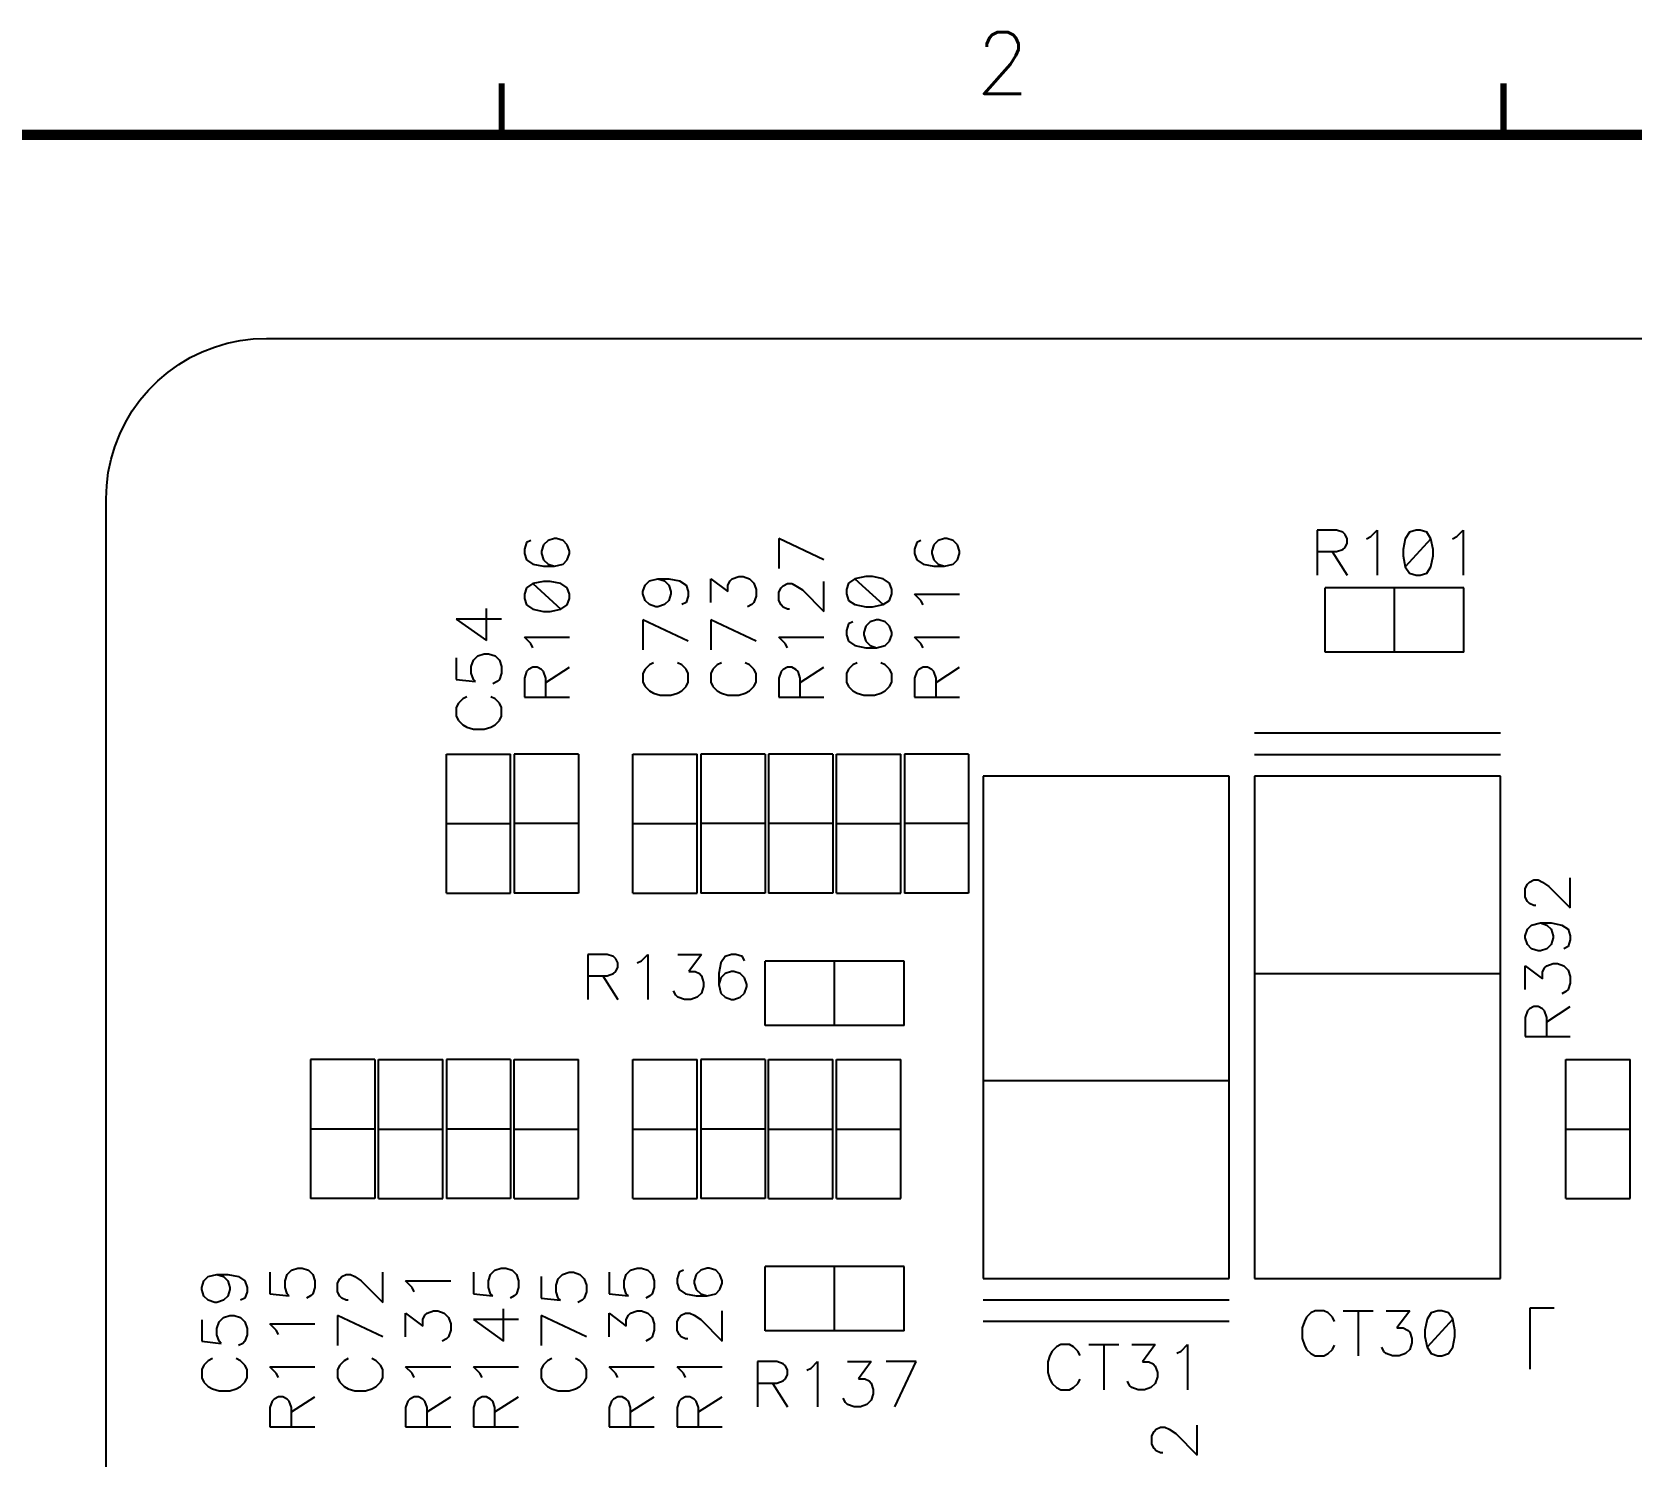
# Model space of a CAD drawing. Extents: x 295 to 953, y 10 to 290.
# Drawn here: x 517.9 to 595.7, y 220.7 to 290 of the extents above; entities that cross this region are included whole.
import ezdxf
from ezdxf.enums import TextEntityAlignment as Align

# ---------------------------------------------------------------- set-up
doc = ezdxf.new("R2010")
doc.units = 0
doc.header["$LTSCALE"] = 5
doc.header["$MEASUREMENT"] = 0
doc.layers.get('0').update_dxf_attribs({"linetype": 'CONTINUOUS', "lineweight": 25})
for name, color, linetype in [('DV-DPO-A6_BSK', 2, 'CONTINUOUS'), ('문자', 4, 'CONTINUOUS'), ('테두리', 3, 'CONTINUOUS')]:
    doc.layers.add(name, color=color, linetype=linetype)
doc.styles.get("Standard").update_dxf_attribs({"font": 'simplex.shx'})

# ---------------------------------------------------------------- blocks, each defined once
blk = doc.blocks.new('C')
at = {"layer": '테두리'}
for points, const_width in [([(63.75, 287.5), (63.75, 285)], 0.3), ([(112.5, 287.5), (112.5, 285)], 0.3), ([(15, 285), (15, 15), (405, 15), (405, 285), (15, 285)], 0.5)]:
    blk.add_lwpolyline(points, dxfattribs=dict(at, const_width=const_width))
at = {"layer": '문자'}
blk.add_text('2', height=3, dxfattribs=at).set_placement((88.125, 288.5), align=Align.MIDDLE)

msp = doc.modelspace()

# ---------------------------------------------------------------- linework, layer by layer
at = {"layer": 'DV-DPO-A6_BSK', "color": 7}
for p, q in [((526.748, 274.674), (527.368, 274.859)), ((527.368, 274.859), (527.996, 274.991)), ((527.996, 274.991), (528.636, 275.07)), ((528.636, 275.07), (529.277, 275.097)), ((529.277, 275.097), (843.878, 275.097)), ((525.011, 273.829), (525.565, 274.159)), ((525.565, 274.159), (526.147, 274.443)), ((526.147, 274.443), (526.748, 274.674)), ((524, 273.036), (524.489, 273.452)), ((524.489, 273.452), (525.011, 273.829)), ((523.122, 272.085), (523.545, 272.58)), ((523.545, 272.58), (524, 273.036)), ((522.752, 271.563), (523.122, 272.085)), ((522.138, 270.428), (522.422, 271.009)), ((522.422, 271.009), (522.752, 271.563)), ((521.9, 269.827), (522.138, 270.428)), ((521.722, 269.212), (521.9, 269.827)), ((521.583, 268.578), (521.722, 269.212)), ((521.478, 267.297), (521.504, 267.944)), ((521.504, 267.944), (521.583, 268.578)), ((521.478, 78.799), (521.478, 267.297)), ((581.349, 265.765), (580.412, 265.765)), ((580.412, 265.765), (580.412, 263.573)), ((581.666, 265.66), (581.349, 265.765)), ((581.772, 265.554), (581.666, 265.66)), ((581.871, 265.349), (581.772, 265.554)), ((583.02, 265.455), (583.337, 265.765)), ((583.337, 265.765), (583.337, 263.573)), ((584.902, 265.66), (584.698, 265.349)), ((585.219, 265.765), (584.902, 265.66)), ((585.424, 265.765), (585.219, 265.765)), ((585.741, 265.66), (585.424, 265.765)), ((585.946, 265.349), (585.741, 265.66)), ((587.201, 265.455), (587.518, 265.765)), ((587.518, 265.765), (587.518, 263.573)), ((541.937, 265.158), (541.831, 264.841)), ((541.831, 264.841), (541.831, 264.636)), ((542.141, 265.263), (541.937, 265.158)), ((542.769, 265.052), (542.663, 264.742)), ((542.663, 264.742), (542.663, 264.636)), ((542.98, 265.263), (542.769, 265.052)), ((543.291, 265.362), (542.98, 265.263)), ((543.396, 265.362), (543.291, 265.362)), ((543.713, 265.263), (543.396, 265.362)), ((543.918, 265.052), (543.713, 265.263)), ((544.024, 264.742), (543.918, 265.052)), ((544.024, 264.636), (544.024, 264.742)), ((556.406, 264.319), (554.214, 265.362)), ((554.214, 265.362), (554.214, 263.903)), ((560.923, 265.158), (560.818, 264.841)), ((560.818, 264.841), (560.818, 264.636)), ((561.128, 265.263), (560.923, 265.158)), ((561.755, 265.052), (561.65, 264.742)), ((561.65, 264.742), (561.65, 264.636)), ((561.967, 265.263), (561.755, 265.052)), ((562.277, 265.362), (561.967, 265.263)), ((562.383, 265.362), (562.277, 265.362)), ((562.7, 265.263), (562.383, 265.362)), ((562.904, 265.052), (562.7, 265.263)), ((563.01, 264.742), (562.904, 265.052)), ((563.01, 264.636), (563.01, 264.742)), ((580.412, 264.722), (581.349, 264.722)), ((581.145, 264.722), (581.871, 263.573)), ((581.349, 264.722), (581.666, 264.827)), ((581.666, 264.827), (581.772, 264.926)), ((581.772, 264.926), (581.871, 265.138)), ((581.871, 265.138), (581.871, 265.349)), ((582.816, 265.349), (583.02, 265.455)), ((584.698, 265.349), (584.592, 264.827)), ((584.592, 264.827), (584.592, 264.51)), ((585.946, 265.349), (584.698, 263.989)), ((586.051, 264.827), (585.946, 265.349)), ((586.051, 264.51), (586.051, 264.827)), ((586.996, 265.349), (587.201, 265.455)), ((541.831, 264.636), (541.937, 264.319)), ((541.937, 264.319), (542.247, 264.114)), ((542.247, 264.114), (542.769, 264.009)), ((542.663, 264.636), (542.769, 264.319)), ((542.769, 264.319), (542.98, 264.114)), ((542.769, 264.009), (543.291, 264.009)), ((542.98, 264.114), (543.291, 264.009)), ((543.291, 264.009), (543.713, 264.114)), ((543.713, 264.114), (543.918, 264.319)), ((543.918, 264.319), (544.024, 264.636)), ((560.818, 264.636), (560.923, 264.319)), ((560.923, 264.319), (561.234, 264.114)), ((561.234, 264.114), (561.755, 264.009)), ((561.65, 264.636), (561.755, 264.319)), ((561.755, 264.319), (561.967, 264.114)), ((561.755, 264.009), (562.277, 264.009)), ((561.967, 264.114), (562.277, 264.009)), ((562.277, 264.009), (562.7, 264.114)), ((562.7, 264.114), (562.904, 264.319)), ((562.904, 264.319), (563.01, 264.636)), ((584.592, 264.51), (584.698, 263.989)), ((584.698, 263.989), (584.902, 263.678)), ((585.741, 263.678), (585.946, 263.989)), ((585.946, 263.989), (586.051, 264.51)), ((542.247, 263.17), (541.937, 262.965)), ((542.769, 263.275), (542.247, 263.17)), ((542.247, 263.17), (543.608, 261.915)), ((543.086, 263.275), (542.769, 263.275)), ((543.608, 263.17), (543.086, 263.275)), ((543.918, 262.965), (543.608, 263.17)), ((547.702, 263.091), (547.913, 263.295)), ((547.913, 263.295), (548.329, 263.401)), ((548.329, 263.401), (548.646, 263.295)), ((548.329, 263.401), (548.858, 263.401)), ((548.646, 263.295), (548.858, 263.091)), ((548.858, 263.401), (549.379, 263.295)), ((549.379, 263.295), (549.696, 263.091)), ((550.898, 262.245), (550.898, 263.401)), ((550.898, 263.401), (551.737, 262.774)), ((551.737, 263.091), (551.843, 263.295)), ((551.843, 263.295), (551.948, 263.401)), ((551.948, 263.401), (552.259, 263.507)), ((552.259, 263.507), (552.47, 263.507)), ((552.47, 263.507), (552.787, 263.401)), ((552.787, 263.401), (552.998, 263.19)), ((552.998, 263.19), (553.104, 262.879)), ((554.418, 263.064), (554.63, 263.17)), ((554.63, 263.17), (554.841, 263.17)), ((554.841, 263.17), (555.046, 263.064)), ((556.406, 261.816), (556.406, 263.275)), ((557.608, 263.19), (557.502, 262.879)), ((557.918, 263.401), (557.608, 263.19)), ((558.447, 263.507), (557.918, 263.401)), ((557.918, 263.401), (559.285, 262.146)), ((558.764, 263.507), (558.447, 263.507)), ((559.285, 263.401), (558.764, 263.507)), ((559.602, 263.19), (559.285, 263.401)), ((559.708, 262.879), (559.602, 263.19)), ((584.902, 263.678), (585.219, 263.573)), ((585.219, 263.573), (585.424, 263.573)), ((585.424, 263.573), (585.741, 263.678)), ((541.937, 262.965), (541.831, 262.648)), ((541.831, 262.648), (541.831, 262.437)), ((541.831, 262.437), (541.937, 262.126)), ((544.024, 262.648), (543.918, 262.965)), ((543.918, 262.126), (544.024, 262.437)), ((544.024, 262.437), (544.024, 262.648)), ((547.596, 262.774), (547.702, 263.091)), ((547.596, 262.668), (547.596, 262.774)), ((547.702, 262.351), (547.596, 262.668)), ((548.858, 263.091), (548.957, 262.774)), ((548.957, 262.668), (548.858, 262.351)), ((548.957, 262.774), (548.957, 262.668)), ((549.696, 263.091), (549.802, 262.774)), ((549.802, 262.562), (549.696, 262.245)), ((549.802, 262.774), (549.802, 262.562)), ((551.737, 262.774), (551.737, 263.091)), ((553.104, 262.562), (552.998, 262.245)), ((553.104, 262.879), (553.104, 262.562)), ((554.214, 262.754), (554.319, 262.965)), ((554.214, 262.338), (554.214, 262.754)), ((554.319, 262.965), (554.418, 263.064)), ((555.046, 263.064), (555.363, 262.859)), ((555.363, 262.859), (556.406, 261.816)), ((557.502, 262.879), (557.502, 262.668)), ((557.502, 262.668), (557.608, 262.351)), ((559.602, 262.351), (559.708, 262.668)), ((559.708, 262.668), (559.708, 262.879)), ((561.128, 262.338), (560.818, 262.648)), ((560.818, 262.648), (563.01, 262.648)), ((587.551, 262.958), (580.795, 262.958)), ((580.795, 259.835), (580.795, 262.958)), ((584.169, 259.835), (584.169, 262.958)), ((587.551, 259.835), (587.551, 262.958)), ((539.982, 260.39), (539.982, 261.961)), ((541.937, 262.126), (542.247, 261.915)), ((542.247, 261.915), (542.769, 261.816)), ((542.769, 261.816), (543.086, 261.816)), ((543.086, 261.816), (543.608, 261.915)), ((543.608, 261.915), (543.918, 262.126)), ((547.913, 262.146), (547.702, 262.351)), ((548.224, 262.041), (547.913, 262.146)), ((548.329, 262.041), (548.224, 262.041)), ((548.646, 262.146), (548.329, 262.041)), ((548.858, 262.351), (548.646, 262.146)), ((549.696, 262.245), (549.485, 262.146)), ((552.893, 262.146), (552.681, 262.041)), ((552.998, 262.245), (552.893, 262.146)), ((554.319, 262.126), (554.214, 262.338)), ((554.418, 262.021), (554.319, 262.126)), ((554.63, 261.915), (554.418, 262.021)), ((554.735, 261.915), (554.63, 261.915)), ((557.608, 262.351), (557.918, 262.146)), ((557.918, 262.146), (558.447, 262.041)), ((558.447, 262.041), (558.764, 262.041)), ((558.764, 262.041), (559.285, 262.146)), ((559.285, 262.146), (559.602, 262.351)), ((561.234, 262.126), (561.128, 262.338)), ((540.722, 261.44), (538.516, 261.44)), ((538.516, 261.44), (539.982, 260.39)), ((549.802, 260.363), (547.596, 261.407)), ((547.596, 261.407), (547.596, 259.94)), ((553.104, 260.363), (550.898, 261.407)), ((550.898, 261.407), (550.898, 259.94)), ((557.608, 261.202), (557.502, 260.885)), ((557.502, 260.885), (557.502, 260.673)), ((557.819, 261.301), (557.608, 261.202)), ((558.447, 261.096), (558.341, 260.779)), ((558.658, 261.301), (558.447, 261.096)), ((558.968, 261.407), (558.658, 261.301)), ((559.074, 261.407), (558.968, 261.407)), ((559.391, 261.301), (559.074, 261.407)), ((559.602, 261.096), (559.391, 261.301)), ((559.708, 260.779), (559.602, 261.096)), ((542.141, 260.244), (541.831, 260.561)), ((541.831, 260.561), (544.024, 260.561)), ((542.247, 260.04), (542.141, 260.244)), ((554.524, 260.244), (554.214, 260.561)), ((554.214, 260.561), (556.406, 260.561)), ((554.63, 260.04), (554.524, 260.244)), ((557.502, 260.673), (557.608, 260.363)), ((557.608, 260.363), (557.918, 260.152)), ((557.918, 260.152), (558.447, 260.046)), ((558.341, 260.779), (558.341, 260.673)), ((558.341, 260.673), (558.447, 260.363)), ((558.447, 260.363), (558.658, 260.152)), ((558.658, 260.152), (558.968, 260.046)), ((558.968, 260.046), (559.391, 260.152)), ((559.391, 260.152), (559.602, 260.363)), ((559.602, 260.363), (559.708, 260.673)), ((559.708, 260.673), (559.708, 260.779)), ((561.128, 260.244), (560.818, 260.561)), ((560.818, 260.561), (563.01, 260.561)), ((561.234, 260.04), (561.128, 260.244)), ((538.516, 259.551), (538.516, 258.501)), ((539.249, 259.128), (539.355, 259.445)), ((539.355, 259.445), (539.566, 259.65)), ((539.566, 259.65), (539.876, 259.756)), ((539.876, 259.756), (540.088, 259.756)), ((540.088, 259.756), (540.405, 259.65)), ((540.405, 259.65), (540.616, 259.445)), ((540.616, 259.445), (540.722, 259.128)), ((548.118, 259.313), (547.913, 259.207)), ((549.485, 259.207), (549.274, 259.313)), ((551.42, 259.313), (551.215, 259.207)), ((552.787, 259.207), (552.576, 259.313)), ((558.024, 259.313), (557.819, 259.207)), ((558.447, 260.046), (558.968, 260.046)), ((559.391, 259.207), (559.18, 259.313)), ((587.551, 259.835), (580.795, 259.835)), ((538.516, 258.501), (539.46, 258.395)), ((539.249, 258.811), (539.249, 259.128)), ((539.355, 258.501), (539.249, 258.811)), ((539.46, 258.395), (539.355, 258.501)), ((540.616, 258.501), (540.51, 258.395)), ((540.722, 258.811), (540.616, 258.501)), ((540.722, 259.128), (540.722, 258.811)), ((541.937, 258.89), (541.831, 258.573)), ((541.831, 258.573), (541.831, 257.636)), ((542.036, 258.989), (541.937, 258.89)), ((542.247, 259.095), (542.036, 258.989)), ((542.458, 259.095), (542.247, 259.095)), ((542.663, 258.989), (542.458, 259.095)), ((542.769, 258.89), (542.663, 258.989)), ((542.875, 258.573), (542.769, 258.89)), ((542.875, 258.362), (544.024, 259.095)), ((542.875, 257.636), (542.875, 258.573)), ((547.702, 258.996), (547.596, 258.785)), ((547.596, 258.785), (547.596, 258.369)), ((547.913, 259.207), (547.702, 258.996)), ((549.696, 258.996), (549.485, 259.207)), ((549.802, 258.785), (549.696, 258.996)), ((549.802, 258.369), (549.802, 258.785)), ((551.004, 258.996), (550.898, 258.785)), ((550.898, 258.785), (550.898, 258.369)), ((551.215, 259.207), (551.004, 258.996)), ((552.998, 258.996), (552.787, 259.207)), ((553.104, 258.785), (552.998, 258.996)), ((553.104, 258.369), (553.104, 258.785)), ((554.319, 258.89), (554.214, 258.573)), ((554.214, 258.573), (554.214, 257.636)), ((554.418, 258.989), (554.319, 258.89)), ((554.63, 259.095), (554.418, 258.989)), ((554.841, 259.095), (554.63, 259.095)), ((555.046, 258.989), (554.841, 259.095)), ((555.151, 258.89), (555.046, 258.989)), ((555.257, 258.573), (555.151, 258.89)), ((555.257, 258.362), (556.406, 259.095)), ((555.257, 257.636), (555.257, 258.573)), ((557.608, 258.996), (557.502, 258.785)), ((557.502, 258.785), (557.502, 258.369)), ((557.819, 259.207), (557.608, 258.996)), ((559.602, 258.996), (559.391, 259.207)), ((559.708, 258.785), (559.602, 258.996)), ((559.708, 258.369), (559.708, 258.785)), ((560.923, 258.89), (560.818, 258.573)), ((560.818, 258.573), (560.818, 257.636)), ((561.022, 258.989), (560.923, 258.89)), ((561.234, 259.095), (561.022, 258.989)), ((561.445, 259.095), (561.234, 259.095)), ((561.65, 258.989), (561.445, 259.095)), ((561.755, 258.89), (561.65, 258.989)), ((561.861, 258.573), (561.755, 258.89)), ((561.861, 258.362), (563.01, 259.095)), ((561.861, 257.636), (561.861, 258.573)), ((540.51, 258.395), (540.299, 258.289)), ((547.596, 258.369), (547.702, 258.157)), ((547.702, 258.157), (547.913, 257.946)), ((547.913, 257.946), (548.118, 257.84)), ((548.118, 257.84), (548.435, 257.735)), ((548.435, 257.735), (548.957, 257.735)), ((548.957, 257.735), (549.274, 257.84)), ((549.274, 257.84), (549.485, 257.946)), ((549.485, 257.946), (549.696, 258.157)), ((549.696, 258.157), (549.802, 258.369)), ((550.898, 258.369), (551.004, 258.157)), ((551.004, 258.157), (551.215, 257.946)), ((551.215, 257.946), (551.42, 257.84)), ((551.42, 257.84), (551.737, 257.735)), ((551.737, 257.735), (552.259, 257.735)), ((552.259, 257.735), (552.576, 257.84)), ((552.576, 257.84), (552.787, 257.946)), ((552.787, 257.946), (552.998, 258.157)), ((552.998, 258.157), (553.104, 258.369)), ((557.502, 258.369), (557.608, 258.157)), ((557.608, 258.157), (557.819, 257.946)), ((557.819, 257.946), (558.024, 257.84)), ((558.024, 257.84), (558.341, 257.735)), ((558.341, 257.735), (558.863, 257.735)), ((558.863, 257.735), (559.18, 257.84)), ((559.18, 257.84), (559.391, 257.946)), ((559.391, 257.946), (559.602, 258.157)), ((559.602, 258.157), (559.708, 258.369)), ((538.622, 257.345), (538.516, 257.134)), ((538.516, 257.134), (538.516, 256.718)), ((538.833, 257.556), (538.622, 257.345)), ((539.038, 257.662), (538.833, 257.556)), ((540.405, 257.556), (540.193, 257.662)), ((540.616, 257.345), (540.405, 257.556)), ((540.722, 257.134), (540.616, 257.345)), ((540.722, 256.718), (540.722, 257.134)), ((541.831, 257.636), (544.024, 257.636)), ((554.214, 257.636), (556.406, 257.636)), ((560.818, 257.636), (563.01, 257.636)), ((538.516, 256.718), (538.622, 256.506)), ((538.622, 256.506), (538.833, 256.295)), ((538.833, 256.295), (539.038, 256.189)), ((539.038, 256.189), (539.355, 256.084)), ((539.876, 256.084), (540.193, 256.189)), ((540.193, 256.189), (540.405, 256.295)), ((540.405, 256.295), (540.616, 256.506)), ((540.616, 256.506), (540.722, 256.718)), ((539.355, 256.084), (539.876, 256.084)), ((589.327, 255.886), (577.367, 255.886)), ((538.034, 248.106), (538.034, 254.869)), ((538.034, 254.869), (541.157, 254.869)), ((541.157, 248.106), (541.157, 254.869)), ((541.336, 254.869), (541.336, 248.106)), ((544.459, 254.869), (541.336, 254.869)), ((544.459, 254.869), (544.459, 248.106)), ((547.114, 248.106), (547.114, 254.869)), ((547.114, 254.869), (550.238, 254.869)), ((550.238, 248.106), (550.238, 254.869)), ((550.416, 254.869), (550.416, 248.106)), ((553.54, 254.869), (550.416, 254.869)), ((553.54, 254.869), (553.54, 248.106)), ((553.718, 254.869), (553.718, 248.106)), ((556.842, 254.869), (553.718, 254.869)), ((556.842, 254.869), (556.842, 248.106)), ((557.02, 248.106), (557.02, 254.869)), ((557.02, 254.869), (560.144, 254.869)), ((560.144, 248.106), (560.144, 254.869)), ((560.322, 254.869), (560.322, 248.106)), ((563.446, 254.869), (560.322, 254.869)), ((563.446, 254.869), (563.446, 248.106)), ((589.327, 254.842), (577.367, 254.842)), ((564.159, 253.805), (564.159, 229.364)), ((576.119, 253.805), (564.159, 253.805)), ((576.119, 229.364), (576.119, 253.805)), ((577.367, 253.805), (577.367, 229.364)), ((589.327, 253.805), (577.367, 253.805)), ((589.327, 229.364), (589.327, 253.805)), ((538.034, 251.487), (541.157, 251.487)), ((544.459, 251.487), (541.336, 251.487)), ((547.114, 251.487), (550.238, 251.487)), ((553.54, 251.487), (550.416, 251.487)), ((556.842, 251.487), (553.718, 251.487)), ((557.02, 251.487), (560.144, 251.487)), ((563.446, 251.487), (560.322, 251.487)), ((590.536, 248.331), (590.641, 248.542)), ((590.641, 248.542), (590.74, 248.648)), ((590.74, 248.648), (590.952, 248.753)), ((590.952, 248.753), (591.163, 248.753)), ((591.163, 248.753), (591.368, 248.648)), ((591.368, 248.648), (591.685, 248.436)), ((591.685, 248.436), (592.728, 247.393)), ((592.728, 247.393), (592.728, 248.852)), ((538.034, 248.106), (541.157, 248.106)), ((544.459, 248.106), (541.336, 248.106)), ((547.114, 248.106), (550.238, 248.106)), ((553.54, 248.106), (550.416, 248.106)), ((556.842, 248.106), (553.718, 248.106)), ((557.02, 248.106), (560.144, 248.106)), ((563.446, 248.106), (560.322, 248.106)), ((590.536, 247.915), (590.536, 248.331)), ((590.641, 247.703), (590.536, 247.915)), ((590.74, 247.604), (590.641, 247.703)), ((590.952, 247.499), (590.74, 247.604)), ((591.057, 247.499), (590.952, 247.499)), ((590.536, 246.032), (590.641, 246.349)), ((590.641, 246.349), (590.846, 246.554)), ((590.846, 246.554), (591.269, 246.66)), ((591.269, 246.66), (591.579, 246.554)), ((591.269, 246.66), (591.79, 246.66)), ((591.579, 246.554), (591.79, 246.349)), ((591.79, 246.66), (592.312, 246.554)), ((591.79, 246.349), (591.889, 246.032)), ((592.312, 246.554), (592.622, 246.349)), ((592.622, 246.349), (592.728, 246.032)), ((590.536, 245.927), (590.536, 246.032)), ((590.641, 245.616), (590.536, 245.927)), ((590.846, 245.405), (590.641, 245.616)), ((591.163, 245.306), (590.846, 245.405)), ((591.269, 245.306), (591.163, 245.306)), ((591.579, 245.405), (591.269, 245.306)), ((591.79, 245.616), (591.579, 245.405)), ((591.889, 245.927), (591.79, 245.616)), ((591.889, 246.032), (591.889, 245.927)), ((592.622, 245.511), (592.418, 245.405)), ((592.728, 245.828), (592.622, 245.511)), ((592.728, 246.032), (592.728, 245.828)), ((545.853, 245.128), (544.915, 245.128)), ((544.915, 245.128), (544.915, 242.935)), ((546.17, 245.022), (545.853, 245.128)), ((546.276, 244.916), (546.17, 245.022)), ((546.375, 244.712), (546.276, 244.916)), ((546.276, 244.289), (546.375, 244.5)), ((546.375, 244.5), (546.375, 244.712)), ((547.319, 244.712), (547.524, 244.817)), ((547.524, 244.817), (547.841, 245.128)), ((547.841, 245.128), (547.841, 242.935)), ((549.3, 245.128), (550.449, 245.128)), ((550.449, 245.128), (549.829, 244.289)), ((551.394, 244.712), (551.288, 244.19)), ((551.598, 245.022), (551.394, 244.712)), ((551.915, 245.128), (551.598, 245.022)), ((552.127, 245.128), (551.915, 245.128)), ((552.437, 245.022), (552.127, 245.128)), ((552.543, 244.817), (552.437, 245.022)), ((560.309, 244.797), (553.553, 244.797)), ((553.553, 241.674), (553.553, 244.797)), ((556.928, 241.674), (556.928, 244.797)), ((560.309, 241.674), (560.309, 244.797)), ((590.536, 243.424), (590.536, 244.573)), ((590.536, 244.573), (591.368, 243.946)), ((591.473, 244.467), (591.579, 244.573)), ((591.579, 244.573), (591.889, 244.679)), ((591.889, 244.679), (592.101, 244.679)), ((592.101, 244.679), (592.418, 244.573)), ((592.418, 244.573), (592.622, 244.362)), ((544.915, 244.084), (545.853, 244.084)), ((545.648, 244.084), (546.375, 242.935)), ((545.853, 244.084), (546.17, 244.19)), ((546.17, 244.19), (546.276, 244.289)), ((549.829, 244.289), (550.139, 244.289)), ((550.139, 244.289), (550.35, 244.19)), ((550.35, 244.19), (550.449, 244.084)), ((550.449, 244.084), (550.555, 243.767)), ((550.555, 243.767), (550.555, 243.563)), ((551.288, 244.19), (551.288, 243.668)), ((551.394, 243.979), (551.288, 243.668)), ((551.598, 244.19), (551.394, 243.979)), ((551.915, 244.289), (551.598, 244.19)), ((552.021, 244.289), (551.915, 244.289)), ((552.331, 244.19), (552.021, 244.289)), ((552.543, 243.979), (552.331, 244.19)), ((552.648, 243.668), (552.543, 243.979)), ((589.327, 244.183), (577.367, 244.183)), ((591.368, 244.256), (591.473, 244.467)), ((591.368, 243.946), (591.368, 244.256)), ((592.622, 244.362), (592.728, 244.051)), ((592.728, 243.734), (592.622, 243.424)), ((592.728, 244.051), (592.728, 243.734)), ((549.201, 243.14), (549.095, 243.351)), ((549.3, 243.041), (549.201, 243.14)), ((549.617, 242.935), (549.3, 243.041)), ((549.928, 242.935), (549.617, 242.935)), ((550.245, 243.041), (549.928, 242.935)), ((550.449, 243.246), (550.245, 243.041)), ((550.555, 243.563), (550.449, 243.246)), ((551.288, 243.668), (551.394, 243.246)), ((551.394, 243.246), (551.598, 243.041)), ((551.598, 243.041), (551.915, 242.935)), ((551.915, 242.935), (552.021, 242.935)), ((552.021, 242.935), (552.331, 243.041)), ((552.331, 243.041), (552.543, 243.246)), ((552.543, 243.246), (552.648, 243.563)), ((552.648, 243.563), (552.648, 243.668)), ((592.517, 243.318), (592.312, 243.213)), ((592.622, 243.424), (592.517, 243.318)), ((590.641, 242.38), (590.536, 242.063)), ((590.74, 242.479), (590.641, 242.38)), ((590.952, 242.585), (590.74, 242.479)), ((591.163, 242.585), (590.952, 242.585)), ((591.368, 242.479), (591.163, 242.585)), ((591.473, 242.38), (591.368, 242.479)), ((591.579, 242.063), (591.473, 242.38)), ((591.579, 241.852), (592.728, 242.585)), ((560.309, 241.674), (553.553, 241.674)), ((590.536, 242.063), (590.536, 241.126)), ((591.579, 241.126), (591.579, 242.063)), ((590.536, 241.126), (592.728, 241.126)), ((531.43, 240.01), (531.43, 233.247)), ((534.553, 240.01), (531.43, 240.01)), ((534.553, 240.01), (534.553, 233.247)), ((534.732, 233.247), (534.732, 240.01)), ((534.732, 240.01), (537.855, 240.01)), ((537.855, 233.247), (537.855, 240.01)), ((538.034, 240.01), (538.034, 233.247)), ((541.157, 240.01), (538.034, 240.01)), ((541.157, 240.01), (541.157, 233.247)), ((541.336, 233.247), (541.336, 240.01)), ((541.336, 240.01), (544.459, 240.01)), ((544.459, 233.247), (544.459, 240.01)), ((547.114, 233.247), (547.114, 240.01)), ((547.114, 240.01), (550.238, 240.01)), ((550.238, 233.247), (550.238, 240.01)), ((550.416, 240.01), (550.416, 233.247)), ((553.54, 240.01), (550.416, 240.01)), ((553.54, 240.01), (553.54, 233.247)), ((553.718, 233.247), (553.718, 240.01)), ((553.718, 240.01), (556.842, 240.01)), ((556.842, 233.247), (556.842, 240.01)), ((557.02, 233.247), (557.02, 240.01)), ((557.02, 240.01), (560.144, 240.01)), ((560.144, 233.247), (560.144, 240.01)), ((592.517, 233.247), (592.517, 240.01)), ((592.517, 240.01), (595.64, 240.01)), ((595.64, 233.247), (595.64, 240.01)), ((564.159, 238.986), (576.119, 238.986)), ((534.553, 236.628), (531.43, 236.628)), ((534.732, 236.628), (537.855, 236.628)), ((541.157, 236.628), (538.034, 236.628)), ((541.336, 236.628), (544.459, 236.628)), ((547.114, 236.628), (550.238, 236.628)), ((553.54, 236.628), (550.416, 236.628)), ((553.718, 236.628), (556.842, 236.628)), ((557.02, 236.628), (560.144, 236.628)), ((592.517, 236.628), (595.64, 236.628)), ((534.553, 233.247), (531.43, 233.247)), ((534.732, 233.247), (537.855, 233.247)), ((541.157, 233.247), (538.034, 233.247)), ((541.336, 233.247), (544.459, 233.247)), ((547.114, 233.247), (550.238, 233.247)), ((553.54, 233.247), (550.416, 233.247)), ((553.718, 233.247), (556.842, 233.247)), ((557.02, 233.247), (560.144, 233.247)), ((592.517, 233.247), (595.64, 233.247)), ((530.281, 229.555), (530.492, 229.767)), ((530.492, 229.767), (530.802, 229.866)), ((530.802, 229.866), (531.014, 229.866)), ((531.014, 229.866), (531.331, 229.767)), ((531.331, 229.767), (531.535, 229.555)), ((540.187, 229.555), (540.398, 229.767)), ((540.398, 229.767), (540.708, 229.866)), ((540.708, 229.866), (540.92, 229.866)), ((540.92, 229.866), (541.237, 229.767)), ((541.237, 229.767), (541.441, 229.555)), ((546.791, 229.555), (547.002, 229.767)), ((547.002, 229.767), (547.312, 229.866)), ((547.312, 229.866), (547.524, 229.866)), ((547.524, 229.866), (547.841, 229.767)), ((547.841, 229.767), (548.045, 229.555)), ((549.571, 229.767), (549.366, 229.661)), ((550.41, 229.767), (550.198, 229.555)), ((550.72, 229.866), (550.41, 229.767)), ((550.826, 229.866), (550.72, 229.866)), ((551.143, 229.767), (550.826, 229.866)), ((551.347, 229.555), (551.143, 229.767)), ((560.309, 229.938), (553.553, 229.938)), ((553.553, 226.815), (553.553, 229.938)), ((556.928, 226.815), (556.928, 229.938)), ((560.309, 226.815), (560.309, 229.938)), ((526.133, 228.928), (526.239, 229.245)), ((526.133, 228.822), (526.133, 228.928)), ((526.239, 229.245), (526.45, 229.45)), ((526.45, 229.45), (526.866, 229.555)), ((526.866, 229.555), (527.183, 229.45)), ((526.866, 229.555), (527.395, 229.555)), ((527.183, 229.45), (527.395, 229.245)), ((527.395, 229.555), (527.916, 229.45)), ((527.395, 229.245), (527.494, 228.928)), ((527.494, 228.928), (527.494, 228.822)), ((527.916, 229.45), (528.233, 229.245)), ((528.233, 229.245), (528.339, 228.928)), ((528.339, 228.928), (528.339, 228.717)), ((529.449, 229.661), (529.449, 228.618)), ((530.182, 229.245), (530.281, 229.555)), ((530.182, 228.928), (530.182, 229.245)), ((530.281, 228.618), (530.182, 228.928)), ((531.535, 229.555), (531.641, 229.245)), ((531.641, 228.928), (531.535, 228.618)), ((531.641, 229.245), (531.641, 228.928)), ((532.737, 229.139), (532.843, 229.344)), ((532.737, 228.717), (532.737, 229.139)), ((532.843, 229.344), (532.949, 229.45)), ((532.949, 229.45), (533.153, 229.555)), ((533.153, 229.555), (533.365, 229.555)), ((533.365, 229.555), (533.576, 229.45)), ((533.576, 229.45), (533.893, 229.245)), ((533.893, 229.245), (534.943, 228.195)), ((534.943, 228.195), (534.943, 229.661)), ((536.363, 228.928), (536.053, 229.245)), ((536.053, 229.245), (538.245, 229.245)), ((536.469, 228.717), (536.363, 228.928)), ((539.355, 229.661), (539.355, 228.618)), ((540.088, 229.245), (540.187, 229.555)), ((540.088, 228.928), (540.088, 229.245)), ((540.187, 228.618), (540.088, 228.928)), ((541.441, 229.555), (541.547, 229.245)), ((541.547, 228.928), (541.441, 228.618)), ((541.547, 229.245), (541.547, 228.928)), ((542.643, 229.45), (542.643, 228.4)), ((543.376, 229.034), (543.482, 229.344)), ((543.376, 228.717), (543.376, 229.034)), ((543.482, 229.344), (543.693, 229.555)), ((543.693, 229.555), (544.004, 229.661)), ((544.004, 229.661), (544.215, 229.661)), ((544.215, 229.661), (544.532, 229.555)), ((544.532, 229.555), (544.743, 229.344)), ((544.743, 229.344), (544.849, 229.034)), ((544.849, 229.034), (544.849, 228.717)), ((545.959, 229.661), (545.959, 228.618)), ((546.692, 229.245), (546.791, 229.555)), ((546.692, 228.928), (546.692, 229.245)), ((546.791, 228.618), (546.692, 228.928)), ((548.045, 229.555), (548.151, 229.245)), ((548.151, 228.928), (548.045, 228.618)), ((548.151, 229.245), (548.151, 228.928)), ((549.366, 229.661), (549.261, 229.344)), ((549.261, 229.344), (549.261, 229.139)), ((549.261, 229.139), (549.366, 228.822)), ((550.198, 229.555), (550.093, 229.245)), ((550.093, 229.245), (550.093, 229.139)), ((550.093, 229.139), (550.198, 228.822)), ((551.453, 229.245), (551.347, 229.555)), ((551.347, 228.822), (551.453, 229.139)), ((551.453, 229.139), (551.453, 229.245)), ((564.159, 229.364), (576.119, 229.364)), ((577.367, 229.364), (589.327, 229.364)), ((526.239, 228.505), (526.133, 228.822)), ((526.45, 228.301), (526.239, 228.505)), ((526.761, 228.195), (526.45, 228.301)), ((526.866, 228.195), (526.761, 228.195)), ((527.183, 228.301), (526.866, 228.195)), ((527.395, 228.505), (527.183, 228.301)), ((527.494, 228.822), (527.395, 228.505)), ((528.233, 228.4), (528.022, 228.301)), ((528.339, 228.717), (528.233, 228.4)), ((529.449, 228.618), (530.386, 228.512)), ((530.386, 228.512), (530.281, 228.618)), ((531.43, 228.512), (531.225, 228.406)), ((531.535, 228.618), (531.43, 228.512)), ((532.843, 228.505), (532.737, 228.717)), ((532.949, 228.4), (532.843, 228.505)), ((533.153, 228.301), (532.949, 228.4)), ((533.259, 228.301), (533.153, 228.301)), ((539.355, 228.618), (540.292, 228.512)), ((540.292, 228.512), (540.187, 228.618)), ((541.336, 228.512), (541.131, 228.406)), ((541.441, 228.618), (541.336, 228.512)), ((542.643, 228.4), (543.588, 228.301)), ((543.482, 228.4), (543.376, 228.717)), ((543.588, 228.301), (543.482, 228.4)), ((544.638, 228.301), (544.426, 228.195)), ((544.743, 228.4), (544.638, 228.301)), ((544.849, 228.717), (544.743, 228.4)), ((545.959, 228.618), (546.896, 228.512)), ((546.896, 228.512), (546.791, 228.618)), ((547.94, 228.512), (547.735, 228.406)), ((548.045, 228.618), (547.94, 228.512)), ((549.366, 228.822), (549.677, 228.618)), ((549.677, 228.618), (550.198, 228.512)), ((550.198, 228.822), (550.41, 228.618)), ((550.198, 228.512), (550.72, 228.512)), ((550.41, 228.618), (550.72, 228.512)), ((550.72, 228.512), (551.143, 228.618)), ((551.143, 228.618), (551.347, 228.822)), ((564.159, 228.32), (576.119, 228.32)), ((526.133, 227.356), (526.133, 226.306)), ((526.972, 227.251), (527.183, 227.455)), ((527.183, 227.455), (527.494, 227.561)), ((527.494, 227.561), (527.705, 227.561)), ((527.705, 227.561), (528.022, 227.455)), ((528.022, 227.455), (528.233, 227.251)), ((534.943, 226.518), (532.737, 227.561)), ((532.737, 227.561), (532.737, 226.095)), ((536.053, 226.524), (536.053, 227.673)), ((536.053, 227.673), (536.885, 227.046)), ((536.885, 227.363), (536.99, 227.568)), ((536.885, 227.046), (536.885, 227.363)), ((536.99, 227.568), (537.096, 227.673)), ((537.096, 227.673), (537.406, 227.779)), ((537.406, 227.779), (537.618, 227.779)), ((537.618, 227.779), (537.935, 227.673)), ((537.935, 227.673), (538.139, 227.469)), ((538.139, 227.469), (538.245, 227.152)), ((541.547, 227.363), (539.355, 227.363)), ((539.355, 227.363), (540.814, 226.319)), ((540.814, 226.319), (540.814, 227.885)), ((544.849, 226.518), (542.643, 227.561)), ((542.643, 227.561), (542.643, 226.095)), ((545.959, 226.524), (545.959, 227.673)), ((545.959, 227.673), (546.791, 227.046)), ((546.791, 227.363), (546.896, 227.568)), ((546.791, 227.046), (546.791, 227.363)), ((546.896, 227.568), (547.002, 227.673)), ((547.002, 227.673), (547.312, 227.779)), ((547.312, 227.779), (547.524, 227.779)), ((547.524, 227.779), (547.841, 227.673)), ((547.841, 227.673), (548.045, 227.469)), ((548.045, 227.469), (548.151, 227.152)), ((549.261, 227.257), (549.366, 227.469)), ((549.366, 227.469), (549.465, 227.568)), ((549.465, 227.568), (549.677, 227.673)), ((549.677, 227.673), (549.888, 227.673)), ((549.888, 227.673), (550.093, 227.568)), ((550.093, 227.568), (550.41, 227.363)), ((550.41, 227.363), (551.453, 226.319)), ((551.453, 226.319), (551.453, 227.779)), ((579.897, 227.482), (579.791, 227.27)), ((580.108, 227.687), (579.897, 227.482)), ((580.313, 227.792), (580.108, 227.687)), ((580.735, 227.792), (580.313, 227.792)), ((580.94, 227.687), (580.735, 227.792)), ((581.151, 227.482), (580.94, 227.687)), ((581.257, 227.27), (581.151, 227.482)), ((581.673, 227.792), (583.139, 227.792)), ((582.406, 227.792), (582.406, 225.6)), ((583.766, 227.792), (584.916, 227.792)), ((584.916, 227.792), (584.288, 226.96)), ((585.754, 227.376), (585.649, 226.854)), ((585.959, 227.687), (585.754, 227.376)), ((587.009, 227.376), (585.754, 226.016)), ((586.276, 227.792), (585.959, 227.687)), ((586.481, 227.792), (586.276, 227.792)), ((586.798, 227.687), (586.481, 227.792)), ((587.009, 227.376), (586.798, 227.687)), ((587.108, 226.854), (587.009, 227.376)), ((590.767, 224.946), (590.767, 227.931)), ((590.767, 227.931), (591.936, 227.931)), ((526.866, 226.934), (526.972, 227.251)), ((526.866, 226.617), (526.866, 226.934)), ((526.972, 226.306), (526.866, 226.617)), ((528.233, 227.251), (528.339, 226.934)), ((528.339, 226.617), (528.233, 226.306)), ((528.339, 226.934), (528.339, 226.617)), ((529.759, 226.841), (529.449, 227.152)), ((529.449, 227.152), (531.641, 227.152)), ((529.865, 226.63), (529.759, 226.841)), ((538.245, 226.841), (538.139, 226.524)), ((538.245, 227.152), (538.245, 226.841)), ((548.151, 226.841), (548.045, 226.524)), ((548.151, 227.152), (548.151, 226.841)), ((549.261, 226.841), (549.261, 227.257)), ((549.366, 226.63), (549.261, 226.841)), ((549.465, 226.524), (549.366, 226.63)), ((560.309, 226.815), (553.553, 226.815)), ((564.159, 227.284), (576.119, 227.284)), ((579.791, 227.27), (579.685, 226.96)), ((579.685, 226.96), (579.685, 226.438)), ((584.288, 226.96), (584.599, 226.96)), ((584.599, 226.96), (584.81, 226.854)), ((584.81, 226.854), (584.916, 226.749)), ((584.916, 226.749), (585.021, 226.438)), ((585.649, 226.854), (585.649, 226.537)), ((587.108, 226.537), (587.108, 226.854)), ((526.133, 226.306), (527.078, 226.201)), ((527.078, 226.201), (526.972, 226.306)), ((528.128, 226.201), (527.916, 226.095)), ((528.233, 226.306), (528.128, 226.201)), ((538.034, 226.419), (537.829, 226.319)), ((538.139, 226.524), (538.034, 226.419)), ((547.94, 226.419), (547.735, 226.319)), ((548.045, 226.524), (547.94, 226.419)), ((549.677, 226.419), (549.465, 226.524)), ((549.782, 226.419), (549.677, 226.419)), ((567.514, 225.831), (567.408, 225.619)), ((567.725, 226.036), (567.514, 225.831)), ((567.93, 226.141), (567.725, 226.036)), ((568.353, 226.141), (567.93, 226.141)), ((568.557, 226.036), (568.353, 226.141)), ((568.769, 225.831), (568.557, 226.036)), ((568.874, 225.619), (568.769, 225.831)), ((569.291, 226.141), (570.757, 226.141)), ((570.024, 226.141), (570.024, 223.949)), ((571.384, 226.141), (572.533, 226.141)), ((572.533, 226.141), (571.906, 225.309)), ((573.577, 225.725), (573.788, 225.831)), ((573.788, 225.831), (574.098, 226.141)), ((574.098, 226.141), (574.098, 223.949)), ((579.685, 226.438), (579.791, 226.121)), ((579.791, 226.121), (579.897, 225.91)), ((579.897, 225.91), (580.108, 225.705)), ((580.94, 225.705), (581.151, 225.91)), ((581.151, 225.91), (581.257, 226.121)), ((583.661, 225.811), (583.555, 226.016)), ((583.766, 225.705), (583.661, 225.811)), ((584.916, 225.91), (584.704, 225.705)), ((585.021, 226.227), (584.916, 225.91)), ((585.021, 226.438), (585.021, 226.227)), ((585.649, 226.537), (585.754, 226.016)), ((585.754, 226.016), (585.959, 225.705)), ((586.798, 225.705), (587.009, 226.016)), ((587.009, 226.016), (587.108, 226.537)), ((526.239, 225.151), (526.133, 224.939)), ((526.45, 225.362), (526.239, 225.151)), ((526.655, 225.468), (526.45, 225.362)), ((528.022, 225.362), (527.811, 225.468)), ((528.233, 225.151), (528.022, 225.362)), ((528.339, 224.939), (528.233, 225.151)), ((529.759, 224.748), (529.449, 225.065)), ((529.449, 225.065), (531.641, 225.065)), ((532.843, 225.151), (532.737, 224.939)), ((533.054, 225.362), (532.843, 225.151)), ((533.259, 225.468), (533.054, 225.362)), ((534.626, 225.362), (534.415, 225.468)), ((534.837, 225.151), (534.626, 225.362)), ((534.943, 224.939), (534.837, 225.151)), ((536.363, 224.748), (536.053, 225.065)), ((536.053, 225.065), (538.245, 225.065)), ((539.665, 224.748), (539.355, 225.065)), ((539.355, 225.065), (541.547, 225.065)), ((542.749, 225.151), (542.643, 224.939)), ((542.96, 225.362), (542.749, 225.151)), ((543.165, 225.468), (542.96, 225.362)), ((544.532, 225.362), (544.321, 225.468)), ((544.743, 225.151), (544.532, 225.362)), ((544.849, 224.939), (544.743, 225.151)), ((546.269, 224.748), (545.959, 225.065)), ((545.959, 225.065), (548.151, 225.065)), ((549.571, 224.748), (549.261, 225.065)), ((549.261, 225.065), (551.453, 225.065)), ((554.108, 225.316), (553.17, 225.316)), ((553.17, 225.316), (553.17, 223.123)), ((554.425, 225.21), (554.108, 225.316)), ((554.531, 225.104), (554.425, 225.21)), ((554.63, 224.9), (554.531, 225.104)), ((555.779, 225.005), (556.096, 225.316)), ((556.096, 225.316), (556.096, 223.123)), ((557.555, 225.316), (558.704, 225.316)), ((558.704, 225.316), (558.084, 224.477)), ((560.903, 225.316), (559.437, 225.316)), ((559.853, 223.123), (560.903, 225.316)), ((567.408, 225.619), (567.303, 225.309)), ((567.303, 225.309), (567.303, 224.787)), ((571.906, 225.309), (572.216, 225.309)), ((572.216, 225.309), (572.427, 225.203)), ((572.427, 225.203), (572.533, 225.098)), ((572.533, 225.098), (572.639, 224.787)), ((580.108, 225.705), (580.313, 225.6)), ((580.313, 225.6), (580.735, 225.6)), ((580.735, 225.6), (580.94, 225.705)), ((584.077, 225.6), (583.766, 225.705)), ((584.394, 225.6), (584.077, 225.6)), ((584.704, 225.705), (584.394, 225.6)), ((585.959, 225.705), (586.276, 225.6)), ((586.276, 225.6), (586.481, 225.6)), ((586.481, 225.6), (586.798, 225.705)), ((526.133, 224.939), (526.133, 224.523)), ((526.133, 224.523), (526.239, 224.312)), ((526.239, 224.312), (526.45, 224.101)), ((528.022, 224.101), (528.233, 224.312)), ((528.233, 224.312), (528.339, 224.523)), ((528.339, 224.523), (528.339, 224.939)), ((529.865, 224.543), (529.759, 224.748)), ((532.737, 224.939), (532.737, 224.523)), ((532.737, 224.523), (532.843, 224.312)), ((532.843, 224.312), (533.054, 224.101)), ((534.626, 224.101), (534.837, 224.312)), ((534.837, 224.312), (534.943, 224.523)), ((534.943, 224.523), (534.943, 224.939)), ((536.469, 224.543), (536.363, 224.748)), ((539.771, 224.543), (539.665, 224.748)), ((542.643, 224.939), (542.643, 224.523)), ((542.643, 224.523), (542.749, 224.312)), ((542.749, 224.312), (542.96, 224.101)), ((544.532, 224.101), (544.743, 224.312)), ((544.743, 224.312), (544.849, 224.523)), ((544.849, 224.523), (544.849, 224.939)), ((546.375, 224.543), (546.269, 224.748)), ((549.677, 224.543), (549.571, 224.748)), ((553.17, 224.272), (554.108, 224.272)), ((553.903, 224.272), (554.63, 223.123)), ((554.108, 224.272), (554.425, 224.378)), ((554.425, 224.378), (554.531, 224.477)), ((554.531, 224.477), (554.63, 224.688)), ((554.63, 224.688), (554.63, 224.9)), ((555.574, 224.9), (555.779, 225.005)), ((558.084, 224.477), (558.394, 224.477)), ((558.394, 224.477), (558.605, 224.378)), ((558.605, 224.378), (558.704, 224.272)), ((558.704, 224.272), (558.81, 223.955)), ((567.303, 224.787), (567.408, 224.47)), ((567.408, 224.47), (567.514, 224.259)), ((567.514, 224.259), (567.725, 224.054)), ((568.557, 224.054), (568.769, 224.259)), ((568.769, 224.259), (568.874, 224.47)), ((571.278, 224.16), (571.173, 224.365)), ((572.533, 224.259), (572.322, 224.054)), ((572.639, 224.576), (572.533, 224.259)), ((572.639, 224.787), (572.639, 224.576)), ((526.45, 224.101), (526.655, 223.995)), ((526.655, 223.995), (526.972, 223.889)), ((526.972, 223.889), (527.494, 223.889)), ((527.494, 223.889), (527.811, 223.995)), ((527.811, 223.995), (528.022, 224.101)), ((529.653, 223.493), (529.554, 223.394)), ((529.865, 223.599), (529.653, 223.493)), ((530.076, 223.599), (529.865, 223.599)), ((530.281, 223.493), (530.076, 223.599)), ((530.386, 223.394), (530.281, 223.493)), ((530.492, 222.866), (531.641, 223.599)), ((533.054, 224.101), (533.259, 223.995)), ((533.259, 223.995), (533.576, 223.889)), ((533.576, 223.889), (534.098, 223.889)), ((534.098, 223.889), (534.415, 223.995)), ((534.415, 223.995), (534.626, 224.101)), ((536.257, 223.493), (536.158, 223.394)), ((536.469, 223.599), (536.257, 223.493)), ((536.68, 223.599), (536.469, 223.599)), ((536.885, 223.493), (536.68, 223.599)), ((536.99, 223.394), (536.885, 223.493)), ((537.096, 222.866), (538.245, 223.599)), ((539.559, 223.493), (539.46, 223.394)), ((539.771, 223.599), (539.559, 223.493)), ((539.982, 223.599), (539.771, 223.599)), ((540.187, 223.493), (539.982, 223.599)), ((540.292, 223.394), (540.187, 223.493)), ((540.398, 222.866), (541.547, 223.599)), ((542.96, 224.101), (543.165, 223.995)), ((543.165, 223.995), (543.482, 223.889)), ((543.482, 223.889), (544.004, 223.889)), ((544.004, 223.889), (544.321, 223.995)), ((544.321, 223.995), (544.532, 224.101)), ((546.163, 223.493), (546.064, 223.394)), ((546.375, 223.599), (546.163, 223.493)), ((546.586, 223.599), (546.375, 223.599)), ((546.791, 223.493), (546.586, 223.599)), ((546.896, 223.394), (546.791, 223.493)), ((547.002, 222.866), (548.151, 223.599)), ((549.465, 223.493), (549.366, 223.394)), ((549.677, 223.599), (549.465, 223.493)), ((549.888, 223.599), (549.677, 223.599)), ((550.093, 223.493), (549.888, 223.599)), ((550.198, 223.394), (550.093, 223.493)), ((550.304, 222.866), (551.453, 223.599)), ((557.456, 223.328), (557.35, 223.539)), ((558.81, 223.751), (558.704, 223.434)), ((558.81, 223.955), (558.81, 223.751)), ((567.725, 224.054), (567.93, 223.949)), ((567.93, 223.949), (568.353, 223.949)), ((568.353, 223.949), (568.557, 224.054)), ((571.384, 224.054), (571.278, 224.16)), ((571.694, 223.949), (571.384, 224.054)), ((572.011, 223.949), (571.694, 223.949)), ((572.322, 224.054), (572.011, 223.949)), ((529.554, 223.394), (529.449, 223.077)), ((529.449, 223.077), (529.449, 222.139)), ((530.492, 223.077), (530.386, 223.394)), ((530.492, 222.139), (530.492, 223.077)), ((536.158, 223.394), (536.053, 223.077)), ((536.053, 223.077), (536.053, 222.139)), ((537.096, 223.077), (536.99, 223.394)), ((537.096, 222.139), (537.096, 223.077)), ((539.46, 223.394), (539.355, 223.077)), ((539.355, 223.077), (539.355, 222.139)), ((540.398, 223.077), (540.292, 223.394)), ((540.398, 222.139), (540.398, 223.077)), ((546.064, 223.394), (545.959, 223.077)), ((545.959, 223.077), (545.959, 222.139)), ((547.002, 223.077), (546.896, 223.394)), ((547.002, 222.139), (547.002, 223.077)), ((549.366, 223.394), (549.261, 223.077)), ((549.261, 223.077), (549.261, 222.139)), ((550.304, 223.077), (550.198, 223.394)), ((550.304, 222.139), (550.304, 223.077)), ((557.555, 223.229), (557.456, 223.328)), ((557.872, 223.123), (557.555, 223.229)), ((558.183, 223.123), (557.872, 223.123)), ((558.5, 223.229), (558.183, 223.123)), ((558.704, 223.434), (558.5, 223.229)), ((529.449, 222.139), (531.641, 222.139)), ((536.053, 222.139), (538.245, 222.139)), ((539.355, 222.139), (541.547, 222.139)), ((545.959, 222.139), (548.151, 222.139)), ((549.261, 222.139), (551.453, 222.139)), ((572.368, 221.71), (572.474, 221.921)), ((572.474, 221.921), (572.579, 222.027)), ((572.579, 222.027), (572.791, 222.126)), ((572.791, 222.126), (572.995, 222.126)), ((572.995, 222.126), (573.207, 222.027)), ((573.207, 222.027), (573.524, 221.816)), ((574.567, 220.772), (574.567, 222.232)), ((572.368, 221.294), (572.368, 221.71)), ((572.474, 221.083), (572.368, 221.294)), ((573.524, 221.816), (574.567, 220.772)), ((572.579, 220.977), (572.474, 221.083)), ((572.791, 220.871), (572.579, 220.977)), ((572.896, 220.871), (572.791, 220.871))]:
    msp.add_line(p, q, dxfattribs=at)

# ---------------------------------------------------------------- block references
msp.add_blockref('C', (476.978, 0))

doc.saveas('drawing.dxf')
